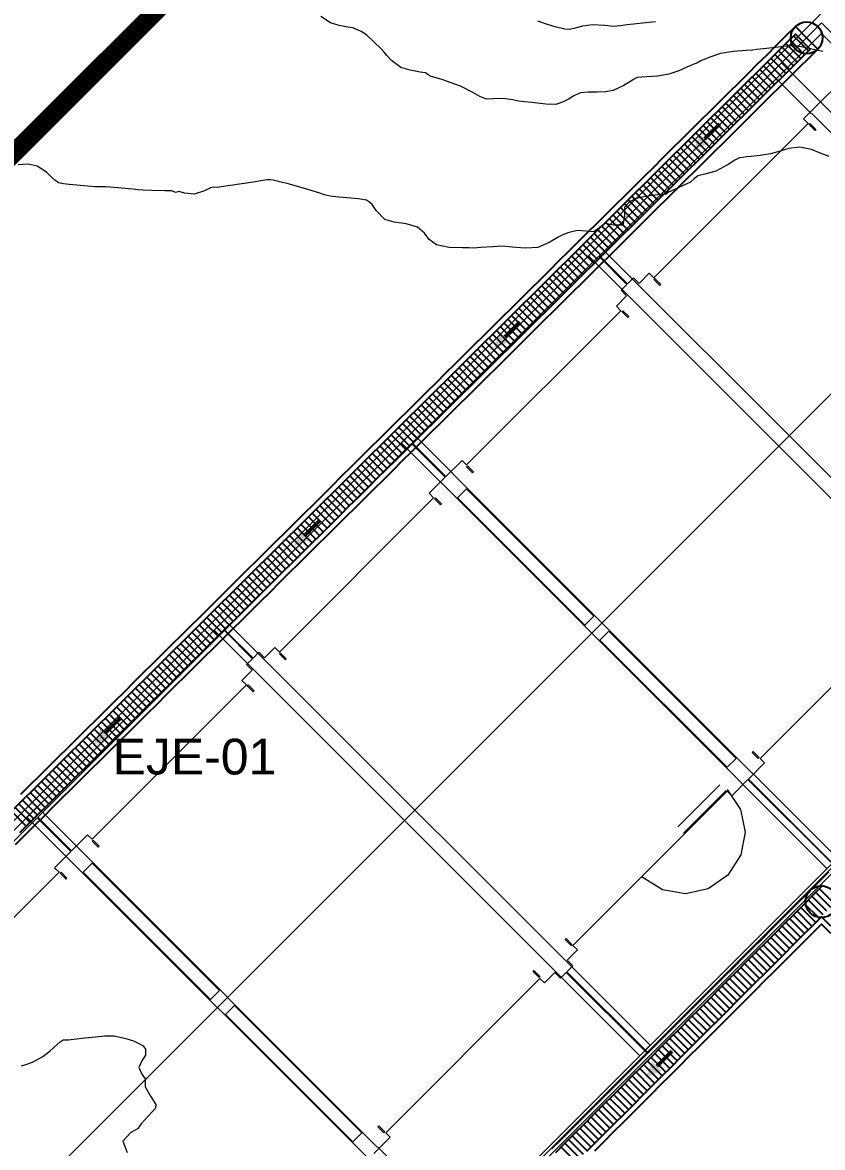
# Model space of a CAD drawing. Header units: metres. Extents: x 354768 to 355417, y 9249536 to 9250102.
# Drawn here: x 354829.86 to 354844.97, y 9249852.91 to 9249874.16 of the extents above; entities that cross this region are included whole.
import ezdxf
from ezdxf.enums import TextEntityAlignment as Align

# ---------------------------------------------------------------- set-up
doc = ezdxf.new("R2010")
doc.units = ezdxf.units.M
doc.header["$LTSCALE"] = 0.25
doc.linetypes.add('DASHED', pattern=[1.524, 1.27, -0.254])
for name, color, linetype, lineweight in [('ARQ-BASE', 8, 'CONTINUOUS', 13), ('ARQ-TECHO', 8, 'CONTINUOUS', 13), ('ARQ-VEREDA', 9, 'CONTINUOUS', 9), ('CUNETA-S1', 5, 'CONTINUOUS', 35), ('LIMITE-INTERV', 1, 'DASHED', 70)]:
    doc.layers.add(name, color=color, linetype=linetype, lineweight=lineweight)
for name, color, linetype, true_color in [('CUN-FLUJO', 1, 'CONTINUOUS', 0xe60000), ('CUN-REJ-BORDE', 4, 'CONTINUOUS', 0x00aae6), ('CUN-REJ-PLATINA', 4, 'CONTINUOUS', 0x78cdf0)]:
    doc.layers.add(name, color=color, linetype=linetype, true_color=true_color)
doc.layers.add('CURVAS', color=33, linetype='CONTINUOUS', lineweight=13, true_color=0xb08860)
doc.layers.add('NUDOS', color=7, linetype='CONTINUOUS')
doc.layers.add('TEXTOS', color=7, linetype='CONTINUOUS')
doc.styles.get("Standard").update_dxf_attribs({"font": 'arial.ttf'})

# ---------------------------------------------------------------- blocks, each defined once
blk = doc.blocks.new('ARQUITECTURA_BASE')
at = {"layer": 'ARQ-BASE'}
for points in [[(354838.08, 9249865.181), (354838.249, 9249865.35)], [(354840.484, 9249862.777), (354838.08, 9249865.181)], [(354838.249, 9249865.35), (354840.653, 9249862.946)], [(354840.653, 9249862.946), (354840.484, 9249862.777)], [(354840.767, 9249862.494), (354840.936, 9249862.663)], [(354840.936, 9249862.663), (354843.34, 9249860.259)], [(354843.171, 9249860.09), (354840.767, 9249862.494)], [(354843.34, 9249860.259), (354843.171, 9249860.09)], [(354831.009, 9249858.11), (354831.178, 9249858.279)], [(354831.178, 9249858.279), (354833.582, 9249855.875)], [(354833.413, 9249855.705), (354831.009, 9249858.11)], [(354833.582, 9249855.875), (354833.413, 9249855.705)], [(354833.696, 9249855.423), (354833.865, 9249855.592)], [(354836.1, 9249853.018), (354833.696, 9249855.423)], [(354833.865, 9249855.592), (354836.269, 9249853.188)], [(354836.269, 9249853.188), (354836.1, 9249853.018)]]:
    blk.add_lwpolyline(points, dxfattribs=at)
at = {"layer": 'ARQ-TECHO'}
for points in [[(354822.021, 9249851.406), (354844.953, 9249874.338)], [(354822.205, 9249851.406), (354844.953, 9249874.154)], [(354844.953, 9249874.154), (354852.993, 9249866.114)], [(354843.998, 9249873.199), (354844.196, 9249873.397)], [(354844.196, 9249873.397), (354852.236, 9249865.357)], [(354844.765, 9249872.432), (354843.998, 9249873.199)], [(354844.772, 9249872.439), (354844.765, 9249872.432)], [(354850.429, 9249866.782), (354844.772, 9249872.439)], [(354825.709, 9249847.719), (354848.548, 9249870.558)], [(354840.551, 9249869.752), (354840.749, 9249869.95)], [(354840.749, 9249869.95), (354848.789, 9249861.91)], [(354848.591, 9249861.712), (354840.551, 9249869.752)], [(354837.015, 9249866.217), (354837.213, 9249866.415)], [(354837.213, 9249866.415), (354837.981, 9249865.647)], [(354853.176, 9249866.114), (354830.245, 9249843.183)], [(354852.993, 9249866.114), (354830.245, 9249843.366)], [(354837.783, 9249865.449), (354837.015, 9249866.217)], [(354837.981, 9249865.647), (354837.977, 9249865.644)], [(354837.977, 9249865.644), (354843.634, 9249859.987)], [(354837.786, 9249865.453), (354837.783, 9249865.449)], [(354843.443, 9249859.796), (354837.786, 9249865.453)], [(354833.48, 9249862.681), (354833.678, 9249862.879)], [(354833.678, 9249862.879), (354841.717, 9249854.84)], [(354841.519, 9249854.642), (354833.48, 9249862.681)], [(354843.634, 9249859.987), (354843.637, 9249859.991)], [(354843.637, 9249859.991), (354845.253, 9249858.375)], [(354843.171, 9249859.672), (354843.422, 9249859.295), (354843.509, 9249858.865), (354843.429, 9249858.434), (354843.184, 9249858.052), (354842.81, 9249857.794), (354842.382, 9249857.701), (354841.95, 9249857.773), (354841.564, 9249858.012)], [(354842.237, 9249858.965), (354843.029, 9249859.757)], [(354842.343, 9249858.845), (354843.15, 9249859.651)], [(354843.439, 9249859.793), (354843.443, 9249859.796)], [(354845.055, 9249858.177), (354843.439, 9249859.793)], [(354829.944, 9249859.146), (354830.142, 9249859.344)], [(354830.142, 9249859.344), (354830.91, 9249858.576)], [(354830.712, 9249858.378), (354829.944, 9249859.146)], [(354830.91, 9249858.576), (354830.906, 9249858.573)], [(354830.906, 9249858.573), (354836.563, 9249852.916)], [(354830.715, 9249858.382), (354830.712, 9249858.378)], [(354836.372, 9249852.725), (354830.715, 9249858.382)], [(354841.717, 9249854.84), (354841.519, 9249854.642)], [(354836.563, 9249852.916), (354836.566, 9249852.919)], [(354836.566, 9249852.919), (354838.182, 9249851.304)]]:
    blk.add_lwpolyline(points, dxfattribs=at)
for points in [[(354844.847, 9249872.139), (354844.829, 9249872.121), (354844.716, 9249872.234), (354844.733, 9249872.252), (354844.847, 9249872.139)], [(354841.916, 9249869.208), (354841.898, 9249869.19), (354841.785, 9249869.303), (354841.803, 9249869.321), (354841.916, 9249869.208)], [(354841.311, 9249868.603), (354841.293, 9249868.585), (354841.18, 9249868.699), (354841.198, 9249868.716), (354841.311, 9249868.603)], [(354838.38, 9249865.672), (354838.362, 9249865.654), (354838.249, 9249865.768), (354838.267, 9249865.785), (354838.38, 9249865.672)], [(354837.758, 9249865.05), (354837.776, 9249865.068), (354837.662, 9249865.181), (354837.645, 9249865.163), (354837.758, 9249865.05)], [(354834.827, 9249862.119), (354834.845, 9249862.137), (354834.731, 9249862.25), (354834.714, 9249862.232), (354834.827, 9249862.119)], [(354834.222, 9249861.514), (354834.24, 9249861.532), (354834.127, 9249861.645), (354834.109, 9249861.627), (354834.222, 9249861.514)], [(354843.775, 9249860.277), (354843.758, 9249860.259), (354843.645, 9249860.372), (354843.662, 9249860.39), (354843.775, 9249860.277)], [(354831.291, 9249858.583), (354831.309, 9249858.601), (354831.196, 9249858.714), (354831.178, 9249858.697), (354831.291, 9249858.583)], [(354830.687, 9249857.979), (354830.704, 9249857.996), (354830.591, 9249858.11), (354830.574, 9249858.092), (354830.687, 9249857.979)], [(354840.24, 9249856.741), (354840.222, 9249856.724), (354840.109, 9249856.837), (354840.127, 9249856.855), (354840.24, 9249856.741)], [(354839.635, 9249856.137), (354839.618, 9249856.119), (354839.504, 9249856.232), (354839.522, 9249856.25), (354839.635, 9249856.137)], [(354836.704, 9249853.206), (354836.687, 9249853.188), (354836.573, 9249853.301), (354836.591, 9249853.319), (354836.704, 9249853.206)]]:
    blk.add_lwpolyline(points, close=True, dxfattribs=at)
at = {"layer": 'ARQ-VEREDA'}
for points in [[(354840.758, 9249869.754), (354844.953, 9249873.949)], [(354844.953, 9249873.949), (354845.589, 9249873.312)], [(354845.589, 9249873.312), (354844.613, 9249872.337)], [(354844.698, 9249872.252), (354841.785, 9249869.338)], [(354844.613, 9249872.337), (354844.698, 9249872.252)], [(354840.747, 9249869.743), (354837.222, 9249866.218)], [(354841.278, 9249869.213), (354840.747, 9249869.743)], [(354841.288, 9249869.224), (354840.758, 9249869.754)], [(354841.7, 9249869.423), (354841.506, 9249869.229)], [(354841.785, 9249869.338), (354841.7, 9249869.423)], [(354841.166, 9249869.102), (354841.278, 9249869.213)], [(354841.399, 9249869.335), (354841.288, 9249869.224)], [(354841.506, 9249869.229), (354841.399, 9249869.335)], [(354841.078, 9249868.801), (354841.272, 9249868.996)], [(354841.272, 9249868.996), (354841.166, 9249869.102)], [(354841.163, 9249868.716), (354841.078, 9249868.801)], [(354838.249, 9249865.803), (354841.163, 9249868.716)], [(354833.687, 9249862.683), (354837.212, 9249866.208)], [(354837.212, 9249866.208), (354837.848, 9249865.571)], [(354837.222, 9249866.218), (354837.859, 9249865.582)], [(354837.859, 9249865.582), (354838.164, 9249865.888)], [(354838.164, 9249865.888), (354838.249, 9249865.803)], [(354837.848, 9249865.571), (354837.542, 9249865.266)], [(354837.627, 9249865.181), (354834.714, 9249862.267)], [(354837.542, 9249865.266), (354837.627, 9249865.181)], [(354843.793, 9249860.259), (354846.706, 9249863.172)], [(354833.676, 9249862.672), (354830.151, 9249859.147)], [(354834.206, 9249862.142), (354833.676, 9249862.672)], [(354834.217, 9249862.152), (354833.687, 9249862.683)], [(354834.328, 9249862.264), (354834.217, 9249862.152)], [(354834.434, 9249862.158), (354834.328, 9249862.264)], [(354834.629, 9249862.352), (354834.434, 9249862.158)], [(354834.714, 9249862.267), (354834.629, 9249862.352)], [(354834.095, 9249862.031), (354834.206, 9249862.142)], [(354834.201, 9249861.924), (354834.095, 9249862.031)], [(354834.007, 9249861.73), (354834.201, 9249861.924)], [(354831.178, 9249858.732), (354834.092, 9249861.645)], [(354834.092, 9249861.645), (354834.007, 9249861.73)], [(354843.572, 9249859.869), (354843.878, 9249860.174)], [(354843.878, 9249860.174), (354843.793, 9249860.259)], [(354843.561, 9249859.858), (354843.256, 9249859.552)], [(354845.188, 9249858.232), (354843.561, 9249859.858)], [(354845.198, 9249858.242), (354843.572, 9249859.869)], [(354843.171, 9249859.637), (354840.258, 9249856.724)], [(354843.256, 9249859.552), (354843.171, 9249859.637)], [(354826.616, 9249855.612), (354830.141, 9249859.137)], [(354830.141, 9249859.137), (354830.777, 9249858.5)], [(354830.151, 9249859.147), (354830.788, 9249858.511)], [(354830.788, 9249858.511), (354831.093, 9249858.817)], [(354831.093, 9249858.817), (354831.178, 9249858.732)], [(354830.777, 9249858.5), (354830.471, 9249858.194)], [(354830.471, 9249858.194), (354830.556, 9249858.11)], [(354841.663, 9249854.707), (354845.188, 9249858.232)], [(354830.556, 9249858.11), (354827.643, 9249855.196)], [(354840.258, 9249856.724), (354840.342, 9249856.639)], [(354840.342, 9249856.639), (354840.148, 9249856.444)], [(354840.148, 9249856.444), (354840.254, 9249856.338)], [(354840.254, 9249856.338), (354840.143, 9249856.227)], [(354836.722, 9249853.188), (354839.635, 9249856.101)], [(354839.635, 9249856.101), (354839.72, 9249856.017)], [(354839.72, 9249856.017), (354839.915, 9249856.211)], [(354839.915, 9249856.211), (354840.021, 9249856.105)], [(354840.021, 9249856.105), (354840.132, 9249856.216)], [(354840.132, 9249856.216), (354841.652, 9249854.696)], [(354840.143, 9249856.227), (354841.663, 9249854.707)], [(354841.652, 9249854.696), (354838.127, 9249851.171)], [(354836.501, 9249852.797), (354836.807, 9249853.103)], [(354836.807, 9249853.103), (354836.722, 9249853.188)]]:
    blk.add_lwpolyline(points, dxfattribs=at)
blk = doc.blocks.new('CURVAS_DE_NIVEL')
at = {"layer": 'CURVAS'}
for points in [[(354841.819, 9249874.17), (354841.698, 9249874.157), (354841.461, 9249874.133), (354841.283, 9249874.114), (354841.155, 9249874.096), (354841.027, 9249874.084), (354840.859, 9249874.104), (354840.626, 9249874.118), (354840.44, 9249874.09), (354840.274, 9249874.049), (354840.184, 9249874.028), (354840.107, 9249874.036), (354840.03, 9249874.05), (354839.941, 9249874.072), (354839.776, 9249874.121), (354839.598, 9249874.187)], [(354844.978, 9249873.61), (354844.856, 9249873.638), (354844.628, 9249873.687), (354844.469, 9249873.716), (354844.356, 9249873.715), (354844.243, 9249873.707), (354844.083, 9249873.69), (354843.855, 9249873.665), (354843.733, 9249873.652), (354843.646, 9249873.639), (354843.531, 9249873.633), (354843.29, 9249873.615), (354843.045, 9249873.576), (354842.842, 9249873.507), (354842.676, 9249873.433), (354842.598, 9249873.394), (354842.541, 9249873.372), (354842.484, 9249873.35), (354842.41, 9249873.315), (354842.256, 9249873.247), (354842.068, 9249873.184), (354841.853, 9249873.148), (354841.653, 9249873.132), (354841.559, 9249873.127), (354841.469, 9249873.118), (354841.415, 9249873.087), (354841.352, 9249873.05), (354841.221, 9249872.971), (354841.02, 9249872.875), (354840.872, 9249872.85), (354840.718, 9249872.844), (354840.545, 9249872.843), (354840.403, 9249872.831), (354840.289, 9249872.778), (354840.177, 9249872.714), (354840.059, 9249872.655), (354839.933, 9249872.613), (354839.744, 9249872.619), (354839.483, 9249872.646), (354839.341, 9249872.663), (354839.285, 9249872.668), (354839.229, 9249872.673), (354839.12, 9249872.698), (354838.935, 9249872.727), (354838.744, 9249872.721), (354838.623, 9249872.712), (354838.56, 9249872.736), (354838.498, 9249872.764), (354838.37, 9249872.836), (354838.135, 9249872.954), (354837.959, 9249873.022), (354837.802, 9249873.074), (354837.72, 9249873.1), (354837.647, 9249873.12), (354837.58, 9249873.14), (354837.525, 9249873.174), (354837.471, 9249873.207), (354837.372, 9249873.223), (354837.183, 9249873.257), (354837.008, 9249873.312), (354836.833, 9249873.441), (354836.742, 9249873.538), (354836.692, 9249873.597), (354836.641, 9249873.657), (354836.498, 9249873.796), (354836.359, 9249873.925), (354836.309, 9249873.957), (354836.257, 9249873.987), (354836.187, 9249874.02), (354836.101, 9249874.056), (354836.006, 9249874.073), (354835.842, 9249874.103), (354835.68, 9249874.154), (354835.499, 9249874.273)], [(354845.096, 9249871.629), (354844.946, 9249871.688), (354844.761, 9249871.762), (354844.54, 9249871.803), (354844.335, 9249871.782), (354844.169, 9249871.728), (354843.991, 9249871.678), (354843.791, 9249871.649), (354843.622, 9249871.631), (354843.538, 9249871.623), (354843.464, 9249871.612), (354843.401, 9249871.602), (354843.318, 9249871.558), (354843.187, 9249871.475), (354842.957, 9249871.353), (354842.749, 9249871.294), (354842.618, 9249871.263), (354842.548, 9249871.205), (354842.479, 9249871.145), (354842.354, 9249871.086), (354842.162, 9249871), (354842.06, 9249870.956), (354842.016, 9249870.918), (354841.918, 9249870.912), (354841.805, 9249870.898), (354841.594, 9249870.867), (354841.436, 9249870.83), (354841.318, 9249870.765), (354841.23, 9249870.671), (354841.232, 9249870.5), (354841.202, 9249870.332), (354841.032, 9249870.33), (354840.863, 9249870.362), (354840.759, 9249870.284), (354840.654, 9249870.206), (354840.508, 9249870.215), (354840.337, 9249870.233), (354840.163, 9249870.186), (354840.055, 9249870.141), (354839.99, 9249870.108), (354839.926, 9249870.073), (354839.809, 9249870.001), (354839.595, 9249869.911), (354839.363, 9249869.896), (354839.18, 9249869.912), (354839.051, 9249869.924), (354838.922, 9249869.934), (354838.746, 9249869.925), (354838.511, 9249869.907), (354838.387, 9249869.897), (354838.292, 9249869.905), (354838.171, 9249869.901), (354837.922, 9249869.907), (354837.683, 9249869.957), (354837.546, 9249870.06), (354837.456, 9249870.182), (354837.321, 9249870.295), (354837.108, 9249870.359), (354836.882, 9249870.389), (354836.705, 9249870.441), (354836.543, 9249870.606), (354836.468, 9249870.722), (354836.414, 9249870.765), (354836.358, 9249870.802), (354836.285, 9249870.818), (354836.205, 9249870.83), (354836.068, 9249870.842), (354835.833, 9249870.862), (354835.673, 9249870.879), (354835.565, 9249870.907), (354835.457, 9249870.941), (354835.314, 9249870.985), (354835.1, 9249871.05), (354834.903, 9249871.104), (354834.701, 9249871.157), (354834.599, 9249871.183), (354834.544, 9249871.187), (354834.489, 9249871.189), (354834.402, 9249871.176), (354834.218, 9249871.146), (354834.005, 9249871.113), (354833.793, 9249871.08), (354833.616, 9249871.053), (354833.538, 9249871.041), (354833.47, 9249871.052), (354833.417, 9249871.034), (354833.298, 9249870.977), (354833.103, 9249870.915), (354832.925, 9249870.936), (354832.821, 9249870.965), (354832.751, 9249870.947), (354832.686, 9249870.977), (354832.553, 9249870.981), (354832.305, 9249870.988), (354832.144, 9249870.993), (354832.046, 9249871.001), (354831.949, 9249871.009), (354831.807, 9249871.022), (354831.586, 9249871.041), (354831.439, 9249871.053), (354831.334, 9249871.055), (354831.229, 9249871.057), (354831.091, 9249871.067), (354830.884, 9249871.085), (354830.747, 9249871.098), (354830.637, 9249871.112), (354830.543, 9249871.132), (354830.474, 9249871.182), (354830.409, 9249871.239), (354830.315, 9249871.334), (354830.143, 9249871.449), (354829.971, 9249871.486), (354829.78, 9249871.47)], [(354829.842, 9249854.448), (354829.928, 9249854.473), (354830.053, 9249854.523), (354830.245, 9249854.626), (354830.387, 9249854.734), (354830.515, 9249854.848), (354830.573, 9249854.902), (354830.631, 9249854.945), (354830.679, 9249854.945), (354830.733, 9249854.944), (354830.836, 9249854.955), (354831.043, 9249854.977), (354831.241, 9249854.996), (354831.42, 9249855.018), (354831.597, 9249855.018), (354831.817, 9249854.97), (354831.96, 9249854.92), (354832.071, 9249854.867), (354832.145, 9249854.826), (354832.184, 9249854.765), (354832.188, 9249854.711), (354832.187, 9249854.65), (354832.121, 9249854.557), (354832.058, 9249854.421), (354832.117, 9249854.294), (354832.181, 9249854.202), (354832.181, 9249854.129), (354832.181, 9249854.056), (354832.284, 9249853.879), (354832.383, 9249853.719), (354832.374, 9249853.653), (354832.243, 9249853.505), (354832.107, 9249853.352), (354832.076, 9249853.309), (354832.045, 9249853.267), (354831.908, 9249853.19), (354831.76, 9249853.027), (354831.843, 9249852.815)]]:
    blk.add_lwpolyline(points, dxfattribs=at)
blk = doc.blocks.new('LIMITE_DE_INTERVENCION')
at = {"layer": 'LIMITE-INTERV', "const_width": 0.35}
blk.add_lwpolyline([(354813.64, 9249855.63), (354841.92, 9249883.91), (354871.13, 9249854.7), (354916.13, 9249854.7), (354916.13, 9249869.58), (354977.74, 9249869.58), (354977.74, 9249785.21), (354976.37, 9249784.1), (354969.93, 9249785.38), (354969.93, 9249791.81), (354955.81, 9249791.81), (354948.88, 9249794.19), (354936.64, 9249794.19), (354936.64, 9249792.02), (354926.97, 9249793.95), (354926.97, 9249800.53), (354919.17, 9249800.53), (354919.17, 9249802.42), (354907.61, 9249802.61), (354883.57, 9249802.61), (354879.56, 9249803.41), (354859.72, 9249811.52)], close=True, dxfattribs=at)
blk = doc.blocks.new('CUNETAS_SISTEMA_1_OESTE')
at = {"layer": 'CUN-FLUJO', "const_width": 0.07}
for points in [[(354843.031, 9249872.245), (354842.747, 9249871.963)], [(354839.256, 9249868.501), (354838.972, 9249868.22)], [(354835.481, 9249864.758), (354835.197, 9249864.476)], [(354831.706, 9249861.015), (354831.422, 9249860.733)], [(354842.127, 9249854.727), (354841.845, 9249854.445)]]:
    blk.add_lwpolyline(points, dxfattribs=at)
at = {"layer": 'CUN-FLUJO', "true_color": 0xe60000}
for points in [[(354842.534, 9249871.752), (354842.839, 9249871.871), (354842.655, 9249872.055)], [(354838.759, 9249868.009), (354839.064, 9249868.127), (354838.88, 9249868.312)], [(354834.984, 9249864.265), (354835.289, 9249864.384), (354835.105, 9249864.569)], [(354831.209, 9249860.522), (354831.514, 9249860.641), (354831.33, 9249860.825)], [(354841.633, 9249854.233), (354841.937, 9249854.353), (354841.753, 9249854.537)]]:
    blk.add_solid(points, dxfattribs=at)
at = {"layer": 'CUN-REJ-BORDE'}
for points in [[(354829.833, 9249859.58), (354830.011, 9249859.756), (354830.189, 9249859.933), (354830.368, 9249860.11), (354830.546, 9249860.287), (354830.724, 9249860.464), (354830.903, 9249860.641), (354831.081, 9249860.818), (354831.26, 9249860.995), (354831.438, 9249861.171), (354831.616, 9249861.348), (354831.795, 9249861.525), (354831.973, 9249861.702), (354832.151, 9249861.879), (354832.33, 9249862.056), (354832.508, 9249862.233), (354832.686, 9249862.409), (354832.865, 9249862.586), (354833.043, 9249862.763), (354833.222, 9249862.94), (354833.4, 9249863.117), (354833.578, 9249863.294), (354833.757, 9249863.471), (354833.935, 9249863.648), (354834.113, 9249863.824), (354834.292, 9249864.001), (354834.47, 9249864.178), (354834.649, 9249864.355), (354834.827, 9249864.532), (354835.005, 9249864.709), (354835.184, 9249864.886), (354835.362, 9249865.063), (354835.54, 9249865.239), (354835.719, 9249865.416), (354835.897, 9249865.593), (354836.075, 9249865.77), (354836.254, 9249865.947), (354836.432, 9249866.124), (354836.611, 9249866.301), (354836.789, 9249866.478), (354836.967, 9249866.654), (354837.146, 9249866.831), (354837.324, 9249867.008), (354837.502, 9249867.185), (354837.681, 9249867.362), (354837.859, 9249867.539), (354838.038, 9249867.716), (354838.216, 9249867.893), (354838.394, 9249868.069), (354838.573, 9249868.246), (354838.751, 9249868.423), (354838.929, 9249868.6), (354839.108, 9249868.777), (354839.286, 9249868.954), (354839.464, 9249869.131), (354839.643, 9249869.307), (354839.821, 9249869.484), (354840, 9249869.661), (354840.178, 9249869.838), (354840.356, 9249870.015), (354840.535, 9249870.192), (354840.713, 9249870.369), (354840.891, 9249870.546), (354841.07, 9249870.722), (354841.248, 9249870.899), (354841.427, 9249871.076), (354841.605, 9249871.253), (354841.783, 9249871.43), (354841.962, 9249871.607), (354842.14, 9249871.784), (354842.318, 9249871.961), (354842.497, 9249872.137), (354842.675, 9249872.314), (354842.853, 9249872.491), (354843.032, 9249872.668), (354843.21, 9249872.845), (354843.389, 9249873.022), (354843.567, 9249873.199), (354843.745, 9249873.376), (354843.924, 9249873.552), (354844.102, 9249873.729), (354844.28, 9249873.906), (354844.459, 9249874.083), (354844.67, 9249873.87), (354844.881, 9249873.657), (354844.703, 9249873.48), (354844.525, 9249873.303), (354844.346, 9249873.126), (354844.168, 9249872.95), (354843.99, 9249872.773), (354843.811, 9249872.596), (354843.633, 9249872.419), (354843.455, 9249872.242), (354843.276, 9249872.066), (354843.098, 9249871.889), (354842.92, 9249871.712), (354842.741, 9249871.535), (354842.563, 9249871.358), (354842.385, 9249871.181), (354842.206, 9249871.005), (354842.028, 9249870.828), (354841.85, 9249870.651), (354841.671, 9249870.474), (354841.493, 9249870.297), (354841.315, 9249870.12), (354841.136, 9249869.944), (354840.958, 9249869.767), (354840.78, 9249869.59), (354840.601, 9249869.413), (354840.423, 9249869.236), (354840.245, 9249869.059), (354840.066, 9249868.883), (354839.888, 9249868.706), (354839.71, 9249868.529), (354839.531, 9249868.352), (354839.353, 9249868.175), (354839.175, 9249867.998), (354838.997, 9249867.822), (354838.818, 9249867.645), (354838.64, 9249867.468), (354838.462, 9249867.291), (354838.283, 9249867.114), (354838.105, 9249866.937), (354837.927, 9249866.761), (354837.748, 9249866.584), (354837.57, 9249866.407), (354837.392, 9249866.23), (354837.213, 9249866.053), (354837.035, 9249865.877), (354836.857, 9249865.7), (354836.678, 9249865.523), (354836.5, 9249865.346), (354836.322, 9249865.169), (354836.143, 9249864.992), (354835.965, 9249864.816), (354835.787, 9249864.639), (354835.608, 9249864.462), (354835.43, 9249864.285), (354835.252, 9249864.108), (354835.073, 9249863.931), (354834.895, 9249863.755), (354834.717, 9249863.578), (354834.538, 9249863.401), (354834.36, 9249863.224), (354834.182, 9249863.047), (354834.003, 9249862.87), (354833.825, 9249862.694), (354833.647, 9249862.517), (354833.468, 9249862.34), (354833.29, 9249862.163), (354833.112, 9249861.986), (354832.933, 9249861.809), (354832.755, 9249861.633), (354832.577, 9249861.456), (354832.399, 9249861.279), (354832.22, 9249861.102), (354832.042, 9249860.925), (354831.864, 9249860.748), (354831.685, 9249860.572), (354831.507, 9249860.395), (354831.329, 9249860.218), (354831.15, 9249860.041), (354830.972, 9249859.864), (354830.794, 9249859.687), (354830.615, 9249859.511), (354830.437, 9249859.334), (354830.259, 9249859.157), (354830.08, 9249858.98), (354829.902, 9249858.803), (354829.724, 9249858.627)], [(354839.862, 9249852.886), (354840.043, 9249853.067), (354840.223, 9249853.247), (354840.404, 9249853.428), (354840.584, 9249853.609), (354840.765, 9249853.789), (354840.946, 9249853.97), (354841.126, 9249854.15), (354841.307, 9249854.331), (354841.487, 9249854.512), (354841.668, 9249854.692), (354841.848, 9249854.873), (354842.029, 9249855.053), (354842.21, 9249855.234), (354842.39, 9249855.414), (354842.571, 9249855.595), (354842.751, 9249855.776), (354842.932, 9249855.956), (354843.113, 9249856.137), (354843.293, 9249856.317), (354843.474, 9249856.498), (354843.654, 9249856.679), (354843.835, 9249856.859), (354844.016, 9249857.04), (354844.196, 9249857.22), (354844.377, 9249857.401), (354844.557, 9249857.582), (354844.738, 9249857.762), (354844.915, 9249857.94), (354845.093, 9249858.117)], [(354845.127, 9249856.949), (354844.95, 9249857.126), (354844.771, 9249856.947), (354844.593, 9249856.768), (354844.414, 9249856.59), (354844.236, 9249856.411), (354844.057, 9249856.233), (354843.878, 9249856.054), (354843.7, 9249855.875), (354843.521, 9249855.697), (354843.342, 9249855.518), (354843.164, 9249855.34), (354842.985, 9249855.161), (354842.807, 9249854.982), (354842.628, 9249854.804), (354842.449, 9249854.625), (354842.271, 9249854.446), (354842.092, 9249854.268), (354841.913, 9249854.089), (354841.735, 9249853.911), (354841.556, 9249853.732), (354841.378, 9249853.553), (354841.199, 9249853.375), (354841.02, 9249853.196), (354840.842, 9249853.017), (354840.663, 9249852.839)], [(354829.701, 9249859.308), (354829.878, 9249859.484), (354830.056, 9249859.66), (354830.234, 9249859.837), (354830.412, 9249860.013), (354830.59, 9249860.189), (354830.767, 9249860.366), (354830.945, 9249860.542), (354831.123, 9249860.718), (354831.301, 9249860.895), (354831.479, 9249861.071), (354831.656, 9249861.247), (354831.834, 9249861.424), (354832.012, 9249861.6), (354832.19, 9249861.776), (354832.368, 9249861.953), (354832.545, 9249862.129), (354832.723, 9249862.305), (354832.901, 9249862.481), (354833.079, 9249862.658), (354833.257, 9249862.834), (354833.434, 9249863.01), (354833.612, 9249863.187), (354833.79, 9249863.363), (354833.968, 9249863.539), (354834.146, 9249863.716), (354834.323, 9249863.892), (354834.501, 9249864.068), (354834.679, 9249864.245), (354834.857, 9249864.421), (354835.035, 9249864.597), (354835.212, 9249864.773), (354835.39, 9249864.95), (354835.568, 9249865.126), (354835.746, 9249865.302), (354835.924, 9249865.479), (354836.101, 9249865.655), (354836.279, 9249865.831), (354836.457, 9249866.008), (354836.635, 9249866.184), (354836.813, 9249866.36), (354836.99, 9249866.537), (354837.168, 9249866.713), (354837.346, 9249866.889), (354837.524, 9249867.066), (354837.702, 9249867.242), (354837.88, 9249867.418), (354838.057, 9249867.594), (354838.235, 9249867.771), (354838.413, 9249867.947), (354838.591, 9249868.123), (354838.769, 9249868.3), (354838.946, 9249868.476), (354839.124, 9249868.652), (354839.302, 9249868.829), (354839.48, 9249869.005), (354839.658, 9249869.181), (354839.835, 9249869.358), (354840.013, 9249869.534), (354840.191, 9249869.71), (354840.369, 9249869.886), (354840.547, 9249870.063), (354840.724, 9249870.239), (354840.902, 9249870.415), (354841.08, 9249870.592), (354841.258, 9249870.768), (354841.436, 9249870.944), (354841.613, 9249871.121), (354841.791, 9249871.297), (354841.969, 9249871.473), (354842.147, 9249871.65), (354842.325, 9249871.826), (354842.502, 9249872.002), (354842.68, 9249872.179), (354842.858, 9249872.355), (354843.036, 9249872.531), (354843.214, 9249872.707), (354843.391, 9249872.884), (354843.569, 9249873.06), (354843.747, 9249873.236), (354843.925, 9249873.413), (354844.103, 9249873.589), (354844.28, 9249873.765), (354844.458, 9249873.942), (354844.74, 9249873.658), (354844.562, 9249873.481), (354844.384, 9249873.305), (354844.206, 9249873.129), (354844.029, 9249872.952), (354843.851, 9249872.776), (354843.673, 9249872.6), (354843.495, 9249872.424), (354843.318, 9249872.247), (354843.14, 9249872.071), (354842.962, 9249871.895), (354842.784, 9249871.718), (354842.607, 9249871.542), (354842.429, 9249871.366), (354842.251, 9249871.19), (354842.073, 9249871.013), (354841.895, 9249870.837), (354841.718, 9249870.661), (354841.54, 9249870.485), (354841.362, 9249870.308), (354841.184, 9249870.132), (354841.007, 9249869.956), (354840.829, 9249869.779), (354840.651, 9249869.603), (354840.473, 9249869.427), (354840.295, 9249869.251), (354840.118, 9249869.074), (354839.94, 9249868.898), (354839.762, 9249868.722), (354839.584, 9249868.545), (354839.407, 9249868.369), (354839.229, 9249868.193), (354839.051, 9249868.017), (354838.873, 9249867.84), (354838.696, 9249867.664), (354838.518, 9249867.488), (354838.34, 9249867.311), (354838.162, 9249867.135), (354837.984, 9249866.959), (354837.807, 9249866.783), (354837.629, 9249866.606), (354837.451, 9249866.43), (354837.273, 9249866.254), (354837.096, 9249866.077), (354836.918, 9249865.901), (354836.74, 9249865.725), (354836.562, 9249865.549), (354836.384, 9249865.372), (354836.207, 9249865.196), (354836.029, 9249865.02), (354835.851, 9249864.843), (354835.673, 9249864.667), (354835.496, 9249864.491), (354835.318, 9249864.315), (354835.14, 9249864.138), (354834.962, 9249863.962), (354834.785, 9249863.786), (354834.607, 9249863.61), (354834.429, 9249863.433), (354834.251, 9249863.257), (354834.073, 9249863.081), (354833.896, 9249862.904), (354833.718, 9249862.728), (354833.54, 9249862.552), (354833.362, 9249862.376), (354833.185, 9249862.199), (354833.007, 9249862.023), (354832.829, 9249861.847), (354832.651, 9249861.67), (354832.473, 9249861.494), (354832.296, 9249861.318), (354832.118, 9249861.142), (354831.94, 9249860.965), (354831.762, 9249860.789), (354831.585, 9249860.613), (354831.407, 9249860.436), (354831.229, 9249860.26), (354831.051, 9249860.084), (354830.874, 9249859.908), (354830.696, 9249859.731), (354830.518, 9249859.555), (354830.34, 9249859.379), (354830.162, 9249859.202), (354829.985, 9249859.026), (354829.807, 9249858.85)], [(354839.933, 9249852.816), (354840.113, 9249852.996), (354840.294, 9249853.177), (354840.474, 9249853.357), (354840.655, 9249853.538), (354840.836, 9249853.718), (354841.016, 9249853.899), (354841.197, 9249854.08), (354841.377, 9249854.26), (354841.558, 9249854.441), (354841.739, 9249854.621), (354841.919, 9249854.802), (354842.1, 9249854.983), (354842.28, 9249855.163), (354842.461, 9249855.344), (354842.642, 9249855.524), (354842.822, 9249855.705), (354843.003, 9249855.886), (354843.183, 9249856.066), (354843.364, 9249856.247), (354843.544, 9249856.427), (354843.725, 9249856.608), (354843.906, 9249856.788), (354844.086, 9249856.969), (354844.267, 9249857.15), (354844.447, 9249857.33), (354844.628, 9249857.511), (354844.809, 9249857.691), (354844.985, 9249857.868)], [(354845.127, 9249857.09), (354844.95, 9249857.267), (354844.773, 9249857.09), (354844.595, 9249856.912), (354844.418, 9249856.735), (354844.24, 9249856.557), (354844.063, 9249856.38), (354843.885, 9249856.202), (354843.708, 9249856.025), (354843.53, 9249855.847), (354843.353, 9249855.67), (354843.175, 9249855.492), (354842.998, 9249855.315), (354842.82, 9249855.137), (354842.643, 9249854.96), (354842.465, 9249854.782), (354842.288, 9249854.605), (354842.11, 9249854.427), (354841.933, 9249854.25), (354841.755, 9249854.072), (354841.578, 9249853.895), (354841.4, 9249853.717), (354841.223, 9249853.54), (354841.045, 9249853.362), (354840.868, 9249853.185), (354840.69, 9249853.007), (354840.513, 9249852.83)]]:
    blk.add_lwpolyline(points, dxfattribs=at)
at = {"layer": 'CUN-REJ-PLATINA'}
for p, q in [((354844.704, 9249873.622), (354844.423, 9249873.906)), ((354844.491, 9249873.411), (354844.21, 9249873.695)), ((354844.562, 9249873.482), (354844.281, 9249873.766)), ((354844.633, 9249873.552), (354844.352, 9249873.836)), ((354844.278, 9249873.2), (354843.997, 9249873.484)), ((354844.349, 9249873.27), (354844.068, 9249873.554)), ((354844.42, 9249873.341), (354844.139, 9249873.625)), ((354844.065, 9249872.989), (354843.784, 9249873.273)), ((354844.136, 9249873.059), (354843.855, 9249873.343)), ((354844.207, 9249873.129), (354843.926, 9249873.414)), ((354843.852, 9249872.777), (354843.571, 9249873.061)), ((354843.923, 9249872.848), (354843.642, 9249873.132)), ((354843.994, 9249872.918), (354843.713, 9249873.202)), ((354843.639, 9249872.566), (354843.358, 9249872.85)), ((354843.71, 9249872.637), (354843.429, 9249872.921)), ((354843.781, 9249872.707), (354843.5, 9249872.991)), ((354843.426, 9249872.355), (354843.145, 9249872.639)), ((354843.497, 9249872.425), (354843.216, 9249872.709)), ((354843.568, 9249872.496), (354843.287, 9249872.78)), ((354843.213, 9249872.144), (354842.931, 9249872.428)), ((354843.284, 9249872.214), (354843.003, 9249872.498)), ((354843.355, 9249872.285), (354843.074, 9249872.569)), ((354843, 9249871.932), (354842.718, 9249872.217)), ((354843.071, 9249872.003), (354842.789, 9249872.287)), ((354843.142, 9249872.073), (354842.86, 9249872.357)), ((354842.787, 9249871.721), (354842.505, 9249872.005)), ((354842.858, 9249871.792), (354842.576, 9249872.076)), ((354842.929, 9249871.862), (354842.647, 9249872.146)), ((354842.574, 9249871.51), (354842.292, 9249871.794)), ((354842.645, 9249871.58), (354842.363, 9249871.864)), ((354842.716, 9249871.651), (354842.434, 9249871.935)), ((354842.361, 9249871.299), (354842.079, 9249871.583)), ((354842.432, 9249871.369), (354842.15, 9249871.653)), ((354842.503, 9249871.44), (354842.221, 9249871.724)), ((354842.148, 9249871.088), (354841.866, 9249871.372)), ((354842.219, 9249871.158), (354841.937, 9249871.442)), ((354842.29, 9249871.228), (354842.008, 9249871.512)), ((354841.935, 9249870.876), (354841.653, 9249871.16)), ((354842.006, 9249870.947), (354841.724, 9249871.231)), ((354842.077, 9249871.017), (354841.795, 9249871.301)), ((354841.722, 9249870.665), (354841.44, 9249870.949)), ((354841.793, 9249870.735), (354841.511, 9249871.019)), ((354841.864, 9249870.806), (354841.582, 9249871.09)), ((354841.509, 9249870.454), (354841.227, 9249870.738)), ((354841.58, 9249870.524), (354841.298, 9249870.808)), ((354841.651, 9249870.595), (354841.369, 9249870.879)), ((354841.296, 9249870.243), (354841.014, 9249870.527)), ((354841.367, 9249870.313), (354841.085, 9249870.597)), ((354841.438, 9249870.383), (354841.156, 9249870.667)), ((354841.083, 9249870.031), (354840.801, 9249870.315)), ((354841.154, 9249870.102), (354840.872, 9249870.386)), ((354841.225, 9249870.172), (354840.943, 9249870.456)), ((354840.87, 9249869.82), (354840.588, 9249870.104)), ((354840.941, 9249869.891), (354840.659, 9249870.175)), ((354841.012, 9249869.961), (354840.73, 9249870.245)), ((354840.657, 9249869.609), (354840.375, 9249869.893)), ((354840.728, 9249869.679), (354840.446, 9249869.963)), ((354840.799, 9249869.75), (354840.517, 9249870.034)), ((354840.444, 9249869.398), (354840.162, 9249869.682)), ((354840.515, 9249869.468), (354840.233, 9249869.752)), ((354840.586, 9249869.538), (354840.304, 9249869.822)), ((354840.231, 9249869.186), (354839.949, 9249869.47)), ((354840.302, 9249869.257), (354840.02, 9249869.541)), ((354840.373, 9249869.327), (354840.091, 9249869.611)), ((354840.018, 9249868.975), (354839.736, 9249869.259)), ((354840.089, 9249869.046), (354839.807, 9249869.33)), ((354840.16, 9249869.116), (354839.878, 9249869.4)), ((354839.805, 9249868.764), (354839.523, 9249869.048)), ((354839.876, 9249868.834), (354839.594, 9249869.118)), ((354839.947, 9249868.905), (354839.665, 9249869.189)), ((354839.592, 9249868.553), (354839.31, 9249868.837)), ((354839.663, 9249868.623), (354839.381, 9249868.907)), ((354839.734, 9249868.694), (354839.452, 9249868.978)), ((354839.379, 9249868.341), (354839.097, 9249868.625)), ((354839.45, 9249868.412), (354839.168, 9249868.696)), ((354839.521, 9249868.482), (354839.239, 9249868.766)), ((354839.166, 9249868.13), (354838.884, 9249868.414)), ((354839.237, 9249868.201), (354838.955, 9249868.485)), ((354839.308, 9249868.271), (354839.026, 9249868.555)), ((354838.953, 9249867.919), (354838.671, 9249868.203)), ((354839.024, 9249867.989), (354838.742, 9249868.273)), ((354839.095, 9249868.06), (354838.813, 9249868.344)), ((354838.669, 9249867.637), (354838.387, 9249867.921)), ((354838.74, 9249867.708), (354838.458, 9249867.992)), ((354838.811, 9249867.778), (354838.529, 9249868.062)), ((354838.882, 9249867.849), (354838.6, 9249868.133)), ((354838.456, 9249867.426), (354838.174, 9249867.71)), ((354838.527, 9249867.497), (354838.245, 9249867.781)), ((354838.598, 9249867.567), (354838.316, 9249867.851)), ((354838.243, 9249867.215), (354837.961, 9249867.499)), ((354838.314, 9249867.285), (354838.032, 9249867.569)), ((354838.385, 9249867.356), (354838.103, 9249867.64)), ((354838.03, 9249867.004), (354837.748, 9249867.288)), ((354838.101, 9249867.074), (354837.819, 9249867.358)), ((354838.172, 9249867.144), (354837.89, 9249867.428)), ((354837.817, 9249866.792), (354837.535, 9249867.076)), ((354837.888, 9249866.863), (354837.606, 9249867.147)), ((354837.959, 9249866.933), (354837.677, 9249867.217)), ((354837.604, 9249866.581), (354837.322, 9249866.865)), ((354837.675, 9249866.652), (354837.393, 9249866.936)), ((354837.746, 9249866.722), (354837.464, 9249867.006)), ((354837.391, 9249866.37), (354837.109, 9249866.654)), ((354837.462, 9249866.44), (354837.18, 9249866.724)), ((354837.533, 9249866.511), (354837.251, 9249866.795)), ((354837.177, 9249866.159), (354836.896, 9249866.443)), ((354837.248, 9249866.229), (354836.967, 9249866.513)), ((354837.319, 9249866.299), (354837.038, 9249866.584)), ((354836.964, 9249865.947), (354836.683, 9249866.231)), ((354837.035, 9249866.018), (354836.754, 9249866.302)), ((354837.106, 9249866.088), (354836.825, 9249866.372)), ((354836.751, 9249865.736), (354836.47, 9249866.02)), ((354836.822, 9249865.807), (354836.541, 9249866.091)), ((354836.893, 9249865.877), (354836.612, 9249866.161)), ((354836.538, 9249865.525), (354836.257, 9249865.809)), ((354836.609, 9249865.595), (354836.328, 9249865.879)), ((354836.68, 9249865.666), (354836.399, 9249865.95)), ((354836.325, 9249865.314), (354836.044, 9249865.598)), ((354836.396, 9249865.384), (354836.115, 9249865.668)), ((354836.467, 9249865.455), (354836.186, 9249865.739)), ((354836.112, 9249865.102), (354835.831, 9249865.387)), ((354836.183, 9249865.173), (354835.902, 9249865.457)), ((354836.254, 9249865.243), (354835.973, 9249865.527)), ((354835.899, 9249864.891), (354835.618, 9249865.175)), ((354835.97, 9249864.962), (354835.689, 9249865.246)), ((354836.041, 9249865.032), (354835.76, 9249865.316)), ((354835.686, 9249864.68), (354835.405, 9249864.964)), ((354835.757, 9249864.75), (354835.476, 9249865.034)), ((354835.828, 9249864.821), (354835.547, 9249865.105)), ((354835.473, 9249864.469), (354835.192, 9249864.753)), ((354835.544, 9249864.539), (354835.263, 9249864.823)), ((354835.615, 9249864.61), (354835.334, 9249864.894)), ((354835.26, 9249864.258), (354834.979, 9249864.542)), ((354835.331, 9249864.328), (354835.05, 9249864.612)), ((354835.402, 9249864.398), (354835.121, 9249864.682)), ((354835.047, 9249864.046), (354834.766, 9249864.33)), ((354835.118, 9249864.117), (354834.837, 9249864.401)), ((354835.189, 9249864.187), (354834.908, 9249864.471)), ((354834.834, 9249863.835), (354834.553, 9249864.119)), ((354834.905, 9249863.905), (354834.624, 9249864.19)), ((354834.976, 9249863.976), (354834.695, 9249864.26)), ((354834.621, 9249863.624), (354834.34, 9249863.908)), ((354834.692, 9249863.694), (354834.411, 9249863.978)), ((354834.763, 9249863.765), (354834.482, 9249864.049)), ((354834.408, 9249863.413), (354834.127, 9249863.697)), ((354834.479, 9249863.483), (354834.198, 9249863.767)), ((354834.55, 9249863.553), (354834.269, 9249863.837)), ((354834.195, 9249863.201), (354833.913, 9249863.485)), ((354834.266, 9249863.272), (354833.985, 9249863.556)), ((354834.337, 9249863.342), (354834.056, 9249863.626)), ((354833.982, 9249862.99), (354833.7, 9249863.274)), ((354834.053, 9249863.061), (354833.771, 9249863.345)), ((354834.124, 9249863.131), (354833.842, 9249863.415)), ((354833.769, 9249862.779), (354833.487, 9249863.063)), ((354833.84, 9249862.849), (354833.558, 9249863.133)), ((354833.911, 9249862.92), (354833.629, 9249863.204)), ((354833.556, 9249862.568), (354833.274, 9249862.852)), ((354833.627, 9249862.638), (354833.345, 9249862.922)), ((354833.698, 9249862.708), (354833.416, 9249862.993)), ((354833.343, 9249862.356), (354833.061, 9249862.64)), ((354833.414, 9249862.427), (354833.132, 9249862.711)), ((354833.485, 9249862.497), (354833.203, 9249862.781)), ((354833.13, 9249862.145), (354832.848, 9249862.429)), ((354833.201, 9249862.216), (354832.919, 9249862.5)), ((354833.272, 9249862.286), (354832.99, 9249862.57)), ((354832.917, 9249861.934), (354832.635, 9249862.218)), ((354832.988, 9249862.004), (354832.706, 9249862.288)), ((354833.059, 9249862.075), (354832.777, 9249862.359)), ((354832.704, 9249861.723), (354832.422, 9249862.007)), ((354832.775, 9249861.793), (354832.493, 9249862.077)), ((354832.846, 9249861.864), (354832.564, 9249862.148)), ((354832.491, 9249861.511), (354832.209, 9249861.795)), ((354832.562, 9249861.582), (354832.28, 9249861.866)), ((354832.633, 9249861.652), (354832.351, 9249861.936)), ((354832.278, 9249861.3), (354831.996, 9249861.584)), ((354832.349, 9249861.371), (354832.067, 9249861.655)), ((354832.42, 9249861.441), (354832.138, 9249861.725)), ((354832.065, 9249861.089), (354831.783, 9249861.373)), ((354832.136, 9249861.159), (354831.854, 9249861.443)), ((354832.207, 9249861.23), (354831.925, 9249861.514)), ((354831.852, 9249860.878), (354831.57, 9249861.162)), ((354831.923, 9249860.948), (354831.641, 9249861.232)), ((354831.994, 9249861.019), (354831.712, 9249861.303)), ((354831.639, 9249860.667), (354831.357, 9249860.951)), ((354831.71, 9249860.737), (354831.428, 9249861.021)), ((354831.781, 9249860.807), (354831.499, 9249861.091)), ((354831.426, 9249860.455), (354831.144, 9249860.739)), ((354831.497, 9249860.526), (354831.215, 9249860.81)), ((354831.568, 9249860.596), (354831.286, 9249860.88)), ((354831.213, 9249860.244), (354830.931, 9249860.528)), ((354831.284, 9249860.314), (354831.002, 9249860.598)), ((354831.355, 9249860.385), (354831.073, 9249860.669)), ((354831, 9249860.033), (354830.718, 9249860.317)), ((354831.071, 9249860.103), (354830.789, 9249860.387)), ((354831.142, 9249860.174), (354830.86, 9249860.458)), ((354830.787, 9249859.822), (354830.505, 9249860.106)), ((354830.858, 9249859.892), (354830.576, 9249860.176)), ((354830.929, 9249859.962), (354830.647, 9249860.246)), ((354830.574, 9249859.61), (354830.292, 9249859.894)), ((354830.645, 9249859.681), (354830.363, 9249859.965)), ((354830.716, 9249859.751), (354830.434, 9249860.035)), ((354830.361, 9249859.399), (354830.079, 9249859.683)), ((354830.432, 9249859.47), (354830.15, 9249859.754)), ((354830.503, 9249859.54), (354830.221, 9249859.824)), ((354830.148, 9249859.188), (354829.866, 9249859.472)), ((354830.219, 9249859.258), (354829.937, 9249859.542)), ((354830.29, 9249859.329), (354830.008, 9249859.613)), ((354829.935, 9249858.977), (354829.653, 9249859.261)), ((354830.006, 9249859.047), (354829.724, 9249859.331)), ((354830.077, 9249859.117), (354829.795, 9249859.401)), ((354845.126, 9249857.443), (354844.843, 9249857.726)), ((354845.196, 9249857.513), (354844.913, 9249857.796)), ((354844.913, 9249857.231), (354844.631, 9249857.513)), ((354844.984, 9249857.301), (354844.701, 9249857.584)), ((354845.055, 9249857.372), (354844.772, 9249857.655)), ((354844.701, 9249857.018), (354844.418, 9249857.301)), ((354844.772, 9249857.089), (354844.489, 9249857.372)), ((354844.843, 9249857.16), (354844.56, 9249857.443)), ((354844.489, 9249856.806), (354844.206, 9249857.089)), ((354844.56, 9249856.877), (354844.277, 9249857.16)), ((354844.631, 9249856.948), (354844.348, 9249857.231)), ((354844.277, 9249856.594), (354843.994, 9249856.877)), ((354844.348, 9249856.665), (354844.065, 9249856.948)), ((354844.418, 9249856.736), (354844.136, 9249857.018)), ((354844.065, 9249856.382), (354843.782, 9249856.665)), ((354844.136, 9249856.453), (354843.853, 9249856.736)), ((354844.206, 9249856.523), (354843.923, 9249856.806)), ((354843.853, 9249856.17), (354843.57, 9249856.453)), ((354843.923, 9249856.241), (354843.641, 9249856.523)), ((354843.994, 9249856.311), (354843.711, 9249856.594)), ((354843.641, 9249855.958), (354843.358, 9249856.241)), ((354843.711, 9249856.028), (354843.428, 9249856.311)), ((354843.782, 9249856.099), (354843.499, 9249856.382)), ((354843.428, 9249855.746), (354843.146, 9249856.028)), ((354843.499, 9249855.816), (354843.216, 9249856.099)), ((354843.57, 9249855.887), (354843.287, 9249856.17)), ((354843.216, 9249855.533), (354842.933, 9249855.816)), ((354843.287, 9249855.604), (354843.004, 9249855.887)), ((354843.358, 9249855.675), (354843.075, 9249855.958)), ((354843.004, 9249855.321), (354842.721, 9249855.604)), ((354843.075, 9249855.392), (354842.792, 9249855.675)), ((354843.146, 9249855.463), (354842.863, 9249855.746)), ((354842.792, 9249855.109), (354842.509, 9249855.392)), ((354842.863, 9249855.18), (354842.58, 9249855.463)), ((354842.933, 9249855.251), (354842.651, 9249855.533)), ((354842.58, 9249854.897), (354842.297, 9249855.18)), ((354842.651, 9249854.968), (354842.368, 9249855.251)), ((354842.721, 9249855.038), (354842.438, 9249855.321)), ((354842.368, 9249854.685), (354842.085, 9249854.968)), ((354842.438, 9249854.756), (354842.156, 9249855.038)), ((354842.509, 9249854.826), (354842.226, 9249855.109)), ((354842.156, 9249854.473), (354841.873, 9249854.756)), ((354842.226, 9249854.544), (354841.944, 9249854.826)), ((354842.297, 9249854.614), (354842.014, 9249854.897)), ((354841.944, 9249854.261), (354841.661, 9249854.544)), ((354842.014, 9249854.331), (354841.731, 9249854.614)), ((354842.085, 9249854.402), (354841.802, 9249854.685)), ((354841.731, 9249854.049), (354841.449, 9249854.331)), ((354841.802, 9249854.119), (354841.519, 9249854.402)), ((354841.873, 9249854.19), (354841.59, 9249854.473)), ((354841.519, 9249853.836), (354841.236, 9249854.119)), ((354841.59, 9249853.907), (354841.307, 9249854.19)), ((354841.661, 9249853.978), (354841.378, 9249854.261)), ((354841.307, 9249853.624), (354841.024, 9249853.907)), ((354841.378, 9249853.695), (354841.095, 9249853.978)), ((354841.449, 9249853.766), (354841.166, 9249854.049)), ((354841.095, 9249853.412), (354840.812, 9249853.695)), ((354841.166, 9249853.483), (354840.883, 9249853.766)), ((354841.236, 9249853.554), (354840.954, 9249853.836)), ((354840.883, 9249853.2), (354840.6, 9249853.483)), ((354840.954, 9249853.271), (354840.671, 9249853.554)), ((354841.024, 9249853.341), (354840.741, 9249853.624)), ((354840.671, 9249852.988), (354840.388, 9249853.271)), ((354840.741, 9249853.059), (354840.459, 9249853.341)), ((354840.812, 9249853.129), (354840.529, 9249853.412)), ((354840.459, 9249852.776), (354840.176, 9249853.059)), ((354840.529, 9249852.846), (354840.246, 9249853.129)), ((354840.6, 9249852.917), (354840.317, 9249853.2)), ((354840.317, 9249852.634), (354840.034, 9249852.917)), ((354840.388, 9249852.705), (354840.105, 9249852.988))]:
    blk.add_line(p, q, dxfattribs=at)
blk = doc.blocks.new('ROTULOS_RED')
at = {"layer": 'NUDOS'}
for centre in [(354844.67, 9249873.87), (354844.95, 9249857.55)]:
    blk.add_circle(centre, 0.3, dxfattribs=at)
at = {"layer": 'TEXTOS', "color": 5}
blk.add_text('EJE-01', height=0.675, dxfattribs=at).set_placement((354831.565, 9249859.752), align=Align.BOTTOM_LEFT)

msp = doc.modelspace()

# ---------------------------------------------------------------- block references
at = {"layer": 'ARQ-BASE'}
msp.add_blockref('ARQUITECTURA_BASE', (0, 0), dxfattribs=at)
at = {"layer": 'CUNETA-S1'}
msp.add_blockref('CUNETAS_SISTEMA_1_OESTE', (0, 0), dxfattribs=at)
at = {"layer": 'CURVAS'}
msp.add_blockref('CURVAS_DE_NIVEL', (0, 0), dxfattribs=at)
at = {"layer": 'LIMITE-INTERV'}
msp.add_blockref('LIMITE_DE_INTERVENCION', (0, 0), dxfattribs=at)
at = {"layer": 'NUDOS'}
msp.add_blockref('ROTULOS_RED', (0, 0), dxfattribs=at)

doc.saveas('drawing.dxf')
